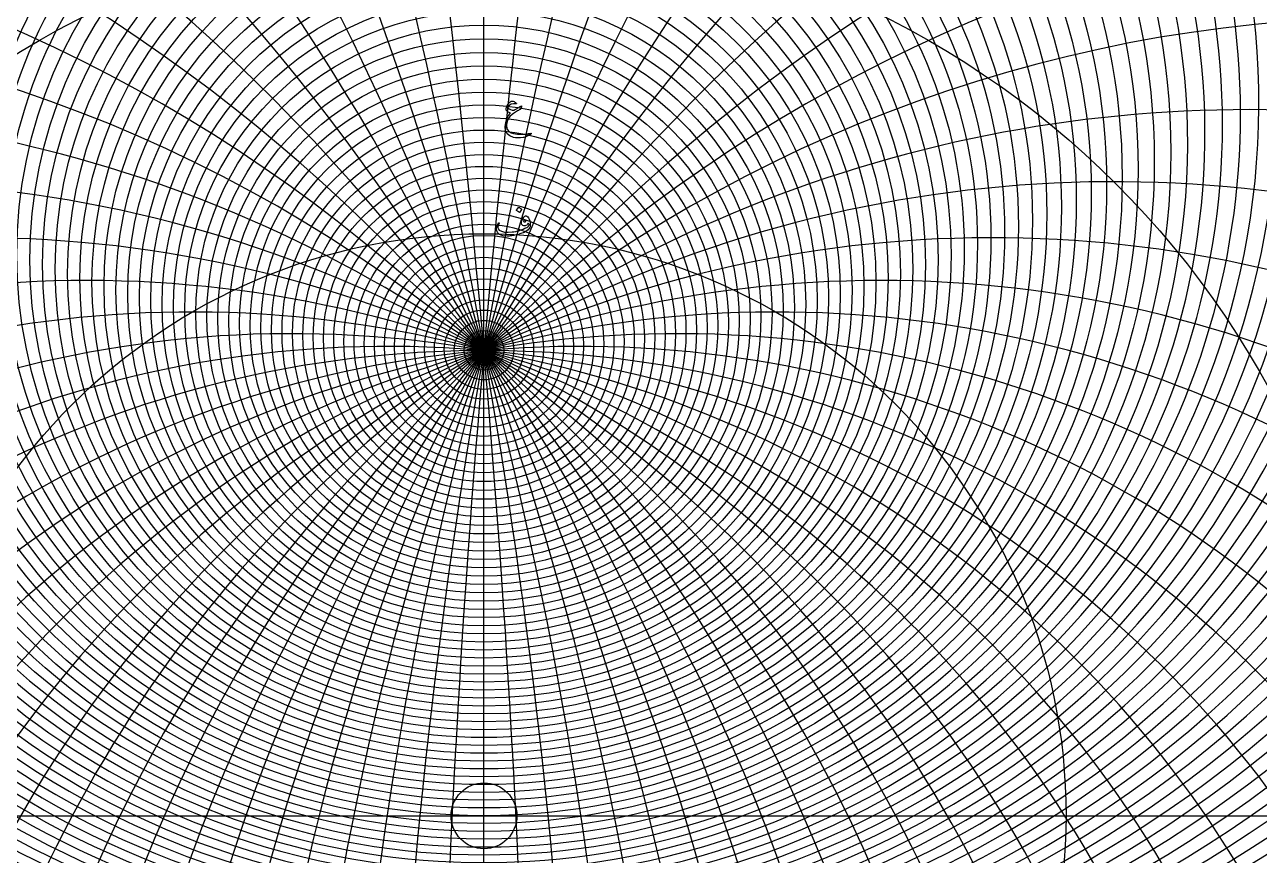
# Model space of a CAD drawing. Header units: millimetres. Extents: x -256 to 256, y -256 to 260.
# Drawn here: x -84.4 to 142.5, y -7.3 to 145.4 of the extents above; entities that cross this region are included whole.
import ezdxf

# ---------------------------------------------------------------- set-up
doc = ezdxf.new("R2010")
doc.units = ezdxf.units.MM
for name, color, linetype in [('CUT_INNER', 6, 'Continuous'), ('CUT_OUTER', 1, 'Continuous'), ('ENGRAVE', 7, 'Continuous'), ('ENGRAVE_FINE', 8, 'Continuous'), ('TEXT', 5, 'Continuous')]:
    doc.layers.add(name, color=color, linetype=linetype)

msp = doc.modelspace()

# ---------------------------------------------------------------- linework, layer by layer
at = {"layer": 'CUT_INNER'}
msp.add_circle((0, 0), 6.05, dxfattribs=at)
at = {"layer": 'CUT_OUTER'}
msp.add_arc((0, 0), 256.05, 91.4063, 88.5938, dxfattribs=at)
at = {"layer": 'ENGRAVE'}
for points in [[(0, -252.2), (0, 252.2)], [(-252.2, 0), (252.2, 0)]]:
    msp.add_lwpolyline(points, dxfattribs=at)
for centre, radius in [((0, 0), 252.2), ((0, 117.29), 117.29), ((0, 110.61), 103.44), ((0, 105.06), 90.69), ((0, 100.44), 78.81), ((0, 0), 164.25), ((0, 96.61), 67.64), ((0, 93.46), 57.05), ((0, 90.92), 46.91), ((0, 88.91), 37.12), ((0, 87.4), 27.61), ((0, 0), 106.97), ((0, 86.34), 18.3), ((0, 85.71), 9.12), ((0, 85.5), 2)]:
    msp.add_circle(centre, radius, dxfattribs=at)
for centre, radius, start, end in [((0, 125.33), 132.5, 113.9824, 66.0176), ((0, 135.06), 149.43, 145.2034, 34.7966), ((0, 146.95), 168.57, 164.0746, 15.9254), ((0, 161.64), 190.6, 178.9302, 1.0698), ((0, 180.06), 216.47, 191.6021, 348.3979), ((0, 203.63), 247.64, 202.8645, 337.1355), ((0, -115.01), 200.51, 35, 145), ((0, -115.01), 200.51, 35, 145), ((0, 234.57), 286.36, 213.1288, 326.8712), ((72.49, 270.52), 324.68, 273.5544, 303.6088)]:
    msp.add_arc(centre, radius, start, end, dxfattribs=at)
at = {"layer": 'ENGRAVE_FINE'}
for centre, radius in [((0, 121.93), 126.23), ((0, 120.32), 123.19), ((0, 118.78), 120.21), ((0, 115.85), 114.42), ((0, 114.47), 111.6), ((0, 113.14), 108.84), ((0, 111.85), 106.12), ((0, 109.42), 100.81), ((0, 108.27), 98.22), ((0, 107.16), 95.67), ((0, 106.09), 93.16), ((0, 104.06), 88.25), ((0, 103.11), 85.84), ((0, 102.18), 83.47), ((0, 101.29), 81.13), ((0, 99.61), 76.53), ((0, 98.82), 74.27), ((0, 98.05), 72.04), ((0, 97.31), 69.83), ((0, 95.93), 65.48), ((0, 95.27), 63.34), ((0, 94.64), 61.23), ((0, 94.04), 59.13), ((0, 92.91), 54.99), ((0, 92.37), 52.94), ((0, 91.87), 50.91), ((0, 91.38), 48.9), ((0, 90.47), 44.92), ((0, 90.05), 42.95), ((0, 89.65), 41), ((0, 89.27), 39.06), ((0, 88.57), 35.2), ((0, 88.25), 33.29), ((0, 87.95), 31.39), ((0, 87.66), 29.5), ((0, 87.15), 25.74), ((0, 86.92), 23.87), ((0, 86.71), 22.01), ((0, 86.51), 20.15), ((0, 86.18), 16.46), ((0, 86.04), 14.62), ((0, 85.91), 12.78), ((0, 85.8), 10.95), ((0, 85.64), 7.29), ((0, 85.58), 5.47), ((0, 85.54), 3.64), ((0, 85.51), 1.82)]:
    msp.add_circle(centre, radius, dxfattribs=at)
for centre, radius, start, end in [((0, 123.59), 129.33, 98.6709, 81.3291), ((-2291.87, -115.01), 2300.62, 1.5774, 9.16316), ((-2291.87, -115.01), 2300.62, 1.5774, 9.16316), ((2291.87, -115.01), 2300.62, 170.83684, 178.4226), ((2291.87, -115.01), 2300.62, 170.83684, 178.4226), ((-1137.16, -115.01), 1154.71, 3.16021, 18.36487), ((-1137.16, -115.01), 1154.71, 3.16021, 18.36487), ((1137.16, -115.01), 1154.71, 161.63513, 176.83979), ((1137.16, -115.01), 1154.71, 161.63513, 176.83979), ((-748.32, -115.01), 774.72, 4.75395, 27.64455), ((-748.32, -115.01), 774.72, 4.75395, 27.64455), ((748.32, -115.01), 774.72, 152.35545, 175.24605), ((748.32, -115.01), 774.72, 152.35545, 175.24605), ((0, 127.12), 135.73, 122.7577, 57.2423), ((0, 128.99), 139.04, 129.6118, 50.3882), ((-550.9, -115.01), 586.26, 6.36424, 37.04325), ((-550.9, -115.01), 586.26, 6.36424, 37.04325), ((550.9, -115.01), 586.26, 142.95675, 173.63576), ((550.9, -115.01), 586.26, 142.95675, 173.63576), ((0, 130.94), 142.42, 135.4246, 44.5754), ((-430, -115.01), 474.45, 7.9969, 46.6044), ((-430, -115.01), 474.45, 7.9969, 46.6044), ((430, -115.01), 474.45, 133.3956, 172.0031), ((430, -115.01), 474.45, 133.3956, 172.0031), ((0, 132.96), 145.88, 140.558, 39.442), ((-347.3, -115.01), 401.03, 9.6582, 56.3745), ((-347.3, -115.01), 401.03, 9.6582, 56.3745), ((347.3, -115.01), 401.03, 123.6255, 170.3418), ((347.3, -115.01), 401.03, 123.6255, 170.3418), ((0, 137.25), 153.06, 149.4763, 30.5237), ((0, 139.53), 156.79, 153.4529, 26.5471), ((-286.36, -115.01), 349.58, 11.3546, 66.4028), ((-286.36, -115.01), 349.58, 11.3546, 66.4028), ((286.36, -115.01), 349.58, 113.5972, 168.6454), ((286.36, -115.01), 349.58, 113.5972, 168.6454), ((0, 141.9), 160.61, 157.1869, 22.8131), ((0, 144.37), 164.54, 160.7175, 19.2825), ((-238.96, -115.01), 311.94, 13.0932, 76.741), ((-238.96, -115.01), 311.94, 13.0932, 76.741), ((238.96, -115.01), 311.94, 103.259, 166.9068), ((238.96, -115.01), 311.94, 103.259, 166.9068), ((0, 149.64), 172.72, 167.2813, 12.7187), ((0, 152.44), 176.99, 170.3564, 9.6436), ((0, 155.37), 181.39, 173.3149, 6.6851), ((0, 158.44), 185.92, 176.1693, 3.8307), ((-200.51, -115.01), 283.57, 14.8815, 87.4409), ((-200.51, -115.01), 283.57, 14.8815, 87.4409), ((200.51, -115.01), 283.57, 92.5591, 165.1185), ((200.51, -115.01), 283.57, 92.5591, 165.1185), ((0, 164.99), 195.43, 181.6065, 358.3935), ((0, 168.49), 200.42, 184.2056, 355.7944), ((0, 172.17), 205.58, 186.7342, 353.2658), ((-168.25, -115.01), 261.75, 16.7281, 98.5498), ((-168.25, -115.01), 261.75, 16.7281, 98.5498), ((168.25, -115.01), 261.75, 81.4502, 163.2719), ((168.25, -115.01), 261.75, 81.4502, 163.2719), ((0, 176.02), 210.93, 189.1981, 350.8019), ((-140.4, -115.01), 244.78, 18.6422, 110.1009), ((-140.4, -115.01), 244.78, 18.6422, 110.1009), ((0, 184.31), 222.23, 193.9508, 346.0492), ((140.4, -115.01), 244.78, 69.8991, 161.3578), ((140.4, -115.01), 244.78, 69.8991, 161.3578), ((0, 188.77), 228.2, 196.2481, 343.7519), ((0, 193.47), 234.42, 198.4974, 341.5026), ((-115.77, -115.01), 231.53, 20.6341, 122.0977), ((-115.77, -115.01), 231.53, 20.6341, 122.0977), ((115.77, -115.01), 231.53, 57.9023, 159.3659), ((115.77, -115.01), 231.53, 57.9023, 159.3659), ((0, 198.41), 240.89, 200.702, 339.298), ((-93.5, -115.01), 221.24, 22.7154, 127.3365), ((-93.5, -115.01), 221.24, 22.7154, 127.3365), ((93.5, -115.01), 221.24, 52.6635, 157.2846), ((93.5, -115.01), 221.24, 52.6635, 157.2846), ((0, 209.14), 254.69, 204.9876, 335.0124), ((-72.98, -115.01), 213.38, 24.8995, 131.5166), ((-72.98, -115.01), 213.38, 24.8995, 131.5166), ((72.98, -115.01), 213.38, 48.4834, 155.1005), ((72.98, -115.01), 213.38, 48.4834, 155.1005), ((0, 214.96), 262.06, 207.0736, 332.9264), ((-53.73, -115.01), 207.59, 27.2013, 135.324), ((-53.73, -115.01), 207.59, 27.2013, 135.324), ((53.73, -115.01), 207.59, 44.676, 152.7987), ((53.73, -115.01), 207.59, 44.676, 152.7987), ((0, 221.12), 269.77, 209.1245, 330.8755), ((-35.36, -115.01), 203.61, 29.6381, 138.8117), ((-35.36, -115.01), 203.61, 29.6381, 138.8117), ((35.36, -115.01), 203.61, 41.1883, 150.3619), ((35.36, -115.01), 203.61, 41.1883, 150.3619), ((-17.54, -115.01), 201.28, 32.2299, 142.0245), ((-17.54, -115.01), 201.28, 32.2299, 142.0245), ((17.54, -115.01), 201.28, 37.9755, 147.7701), ((17.54, -115.01), 201.28, 37.9755, 147.7701), ((0, 227.65), 277.86, 211.1423, 328.8577)]:
    msp.add_arc(centre, radius, start, end, dxfattribs=at)
at = {"layer": 'TEXT'}
for points in [[(5.02, 131.32), (5.13, 131.35), (5.25, 131.34), (5.39, 131.31), (5.53, 131.24), (5.6, 131.2), (5.67, 131.15), (5.73, 131.11), (5.79, 131.06), (5.84, 131.02), (5.88, 130.97), (5.92, 130.93), (5.95, 130.89), (5.97, 130.84), (5.96, 130.82), (5.93, 130.81), (5.86, 130.81), (5.42, 130.84), (5.02, 130.75), (4.65, 130.53), (4.31, 130.19), (4.3, 130.17), (4.3, 130.14), (4.31, 130.12), (4.33, 130.1), (4.6, 129.9), (4.88, 129.77), (5.19, 129.7), (5.52, 129.7), (5.58, 129.72), (5.66, 129.74), (5.75, 129.79), (5.86, 129.85), (6.07, 129.97), (6.25, 130.08), (6.4, 130.18), (6.53, 130.26), (6.64, 130.32), (6.72, 130.37), (6.79, 130.41), (6.82, 130.43), (6.88, 130.45), (6.9, 130.43), (6.91, 130.38), (6.89, 130.31), (6.81, 130.1), (6.74, 129.95), (6.68, 129.85), (6.63, 129.8), (6.48, 129.73), (6.33, 129.64), (6.16, 129.55), (5.98, 129.45), (5.8, 129.33), (5.61, 129.2), (5.41, 129.06), (5.2, 128.91), (4.78, 128.54), (4.46, 128.1), (4.24, 127.6), (4.12, 127.03), (4.12, 126.72), (4.17, 126.44), (4.27, 126.17), (4.43, 125.93), (4.82, 125.6), (5.4, 125.38), (6.17, 125.26), (7.12, 125.25), (7.27, 125.26), (7.43, 125.27), (7.6, 125.29), (7.78, 125.31), (7.97, 125.33), (8.17, 125.36), (8.38, 125.39), (8.61, 125.43), (8.65, 125.43), (8.68, 125.43), (8.69, 125.42), (8.7, 125.41), (8.67, 125.33), (8.52, 125.22), (8.27, 125.07), (7.91, 124.88), (7.69, 124.78), (7.5, 124.7), (7.34, 124.65), (7.2, 124.63), (6.69, 124.59), (6.23, 124.59), (5.81, 124.61), (5.44, 124.67), (4.75, 124.93), (4.26, 125.35), (3.98, 125.92), (3.9, 126.64), (3.99, 127.4), (4.18, 128.07), (4.47, 128.65), (4.88, 129.15), (4.62, 129.26), (4.4, 129.38), (4.24, 129.5), (4.12, 129.62), (4.09, 129.67), (4.07, 129.73), (4.06, 129.79), (4.06, 129.85), (4.08, 130.02), (4.12, 130.18), (4.17, 130.33), (4.24, 130.47), (4.41, 130.76), (4.6, 131), (4.8, 131.18), (5.02, 131.32)], [(6.33, 111.8), (6.33, 111.81), (6.35, 111.81), (6.36, 111.82), (6.38, 111.81), (6.52, 111.76), (6.66, 111.69), (6.78, 111.61), (6.9, 111.51), (6.91, 111.5), (6.92, 111.48), (6.91, 111.47), (6.91, 111.45), (6.56, 110.9), (6.55, 110.89), (6.54, 110.88), (6.52, 110.89), (6.49, 110.91), (6.47, 110.92), (6.44, 110.94), (6.4, 110.97), (6.34, 111.01), (6.27, 111.05), (6.19, 111.1), (6.09, 111.16), (5.98, 111.23), (5.97, 111.24), (5.96, 111.25), (5.96, 111.26), (5.97, 111.27)], [(7.61, 110.25), (7.75, 110.26), (7.9, 110.2), (8.04, 110.08), (8.18, 109.89), (8.31, 109.65), (8.41, 109.35), (8.47, 109.02), (8.51, 108.63), (8.51, 108.49), (8.5, 108.36), (8.48, 108.24), (8.44, 108.13), (8.31, 107.91), (8.12, 107.7), (7.87, 107.5), (7.54, 107.31), (7.36, 107.22), (7.18, 107.14), (6.98, 107.06), (6.79, 106.98), (6.58, 106.92), (6.37, 106.85), (6.15, 106.79), (5.93, 106.74), (5.7, 106.69), (5.48, 106.65), (5.26, 106.62), (5.05, 106.59), (4.84, 106.56), (4.64, 106.54), (4.44, 106.53), (4.25, 106.53), (3.44, 106.6), (2.84, 106.81), (2.46, 107.17), (2.3, 107.67), (2.29, 107.79), (2.3, 107.92), (2.32, 108.07), (2.35, 108.24), (2.4, 108.42), (2.47, 108.6), (2.55, 108.77), (2.66, 108.93), (2.68, 108.95), (2.69, 108.97), (2.72, 108.97), (2.74, 108.98), (2.76, 108.97), (2.78, 108.96), (2.8, 108.95), (2.81, 108.93), (2.81, 108.9), (2.81, 108.88), (2.8, 108.86), (2.79, 108.84), (2.59, 108.45), (2.53, 108.12), (2.59, 107.85), (2.79, 107.63), (3.22, 107.41), (3.77, 107.27), (4.42, 107.23), (5.18, 107.29), (5.51, 107.33), (5.85, 107.4), (6.18, 107.48), (6.52, 107.58), (6.85, 107.69), (7.19, 107.82), (7.52, 107.97), (7.86, 108.13), (8.03, 108.23), (8.17, 108.34), (8.26, 108.46), (8.31, 108.58), (8.28, 108.67), (8.24, 108.75), (8.19, 108.82), (8.12, 108.89), (8.11, 108.89), (8.1, 108.89), (8.09, 108.87), (8.07, 108.85), (7.97, 108.69), (7.85, 108.56), (7.72, 108.48), (7.58, 108.43), (7.32, 108.43), (7.12, 108.51), (6.98, 108.66), (6.9, 108.9), (6.9, 109.11), (6.97, 109.36), (7.11, 109.66), (7.31, 110.01), (7.38, 110.09), (7.45, 110.16), (7.53, 110.21), (7.61, 110.25)], [(7.69, 109.22), (7.72, 109.26), (7.72, 109.29), (7.71, 109.32), (7.68, 109.35), (7.56, 109.43), (7.45, 109.45), (7.36, 109.41), (7.28, 109.31), (7.27, 109.28), (7.26, 109.25), (7.27, 109.23), (7.28, 109.21), (7.39, 109.14), (7.49, 109.13), (7.59, 109.15), (7.69, 109.22)]]:
    msp.add_lwpolyline(points, close=True, dxfattribs=at)

doc.saveas('drawing.dxf')
